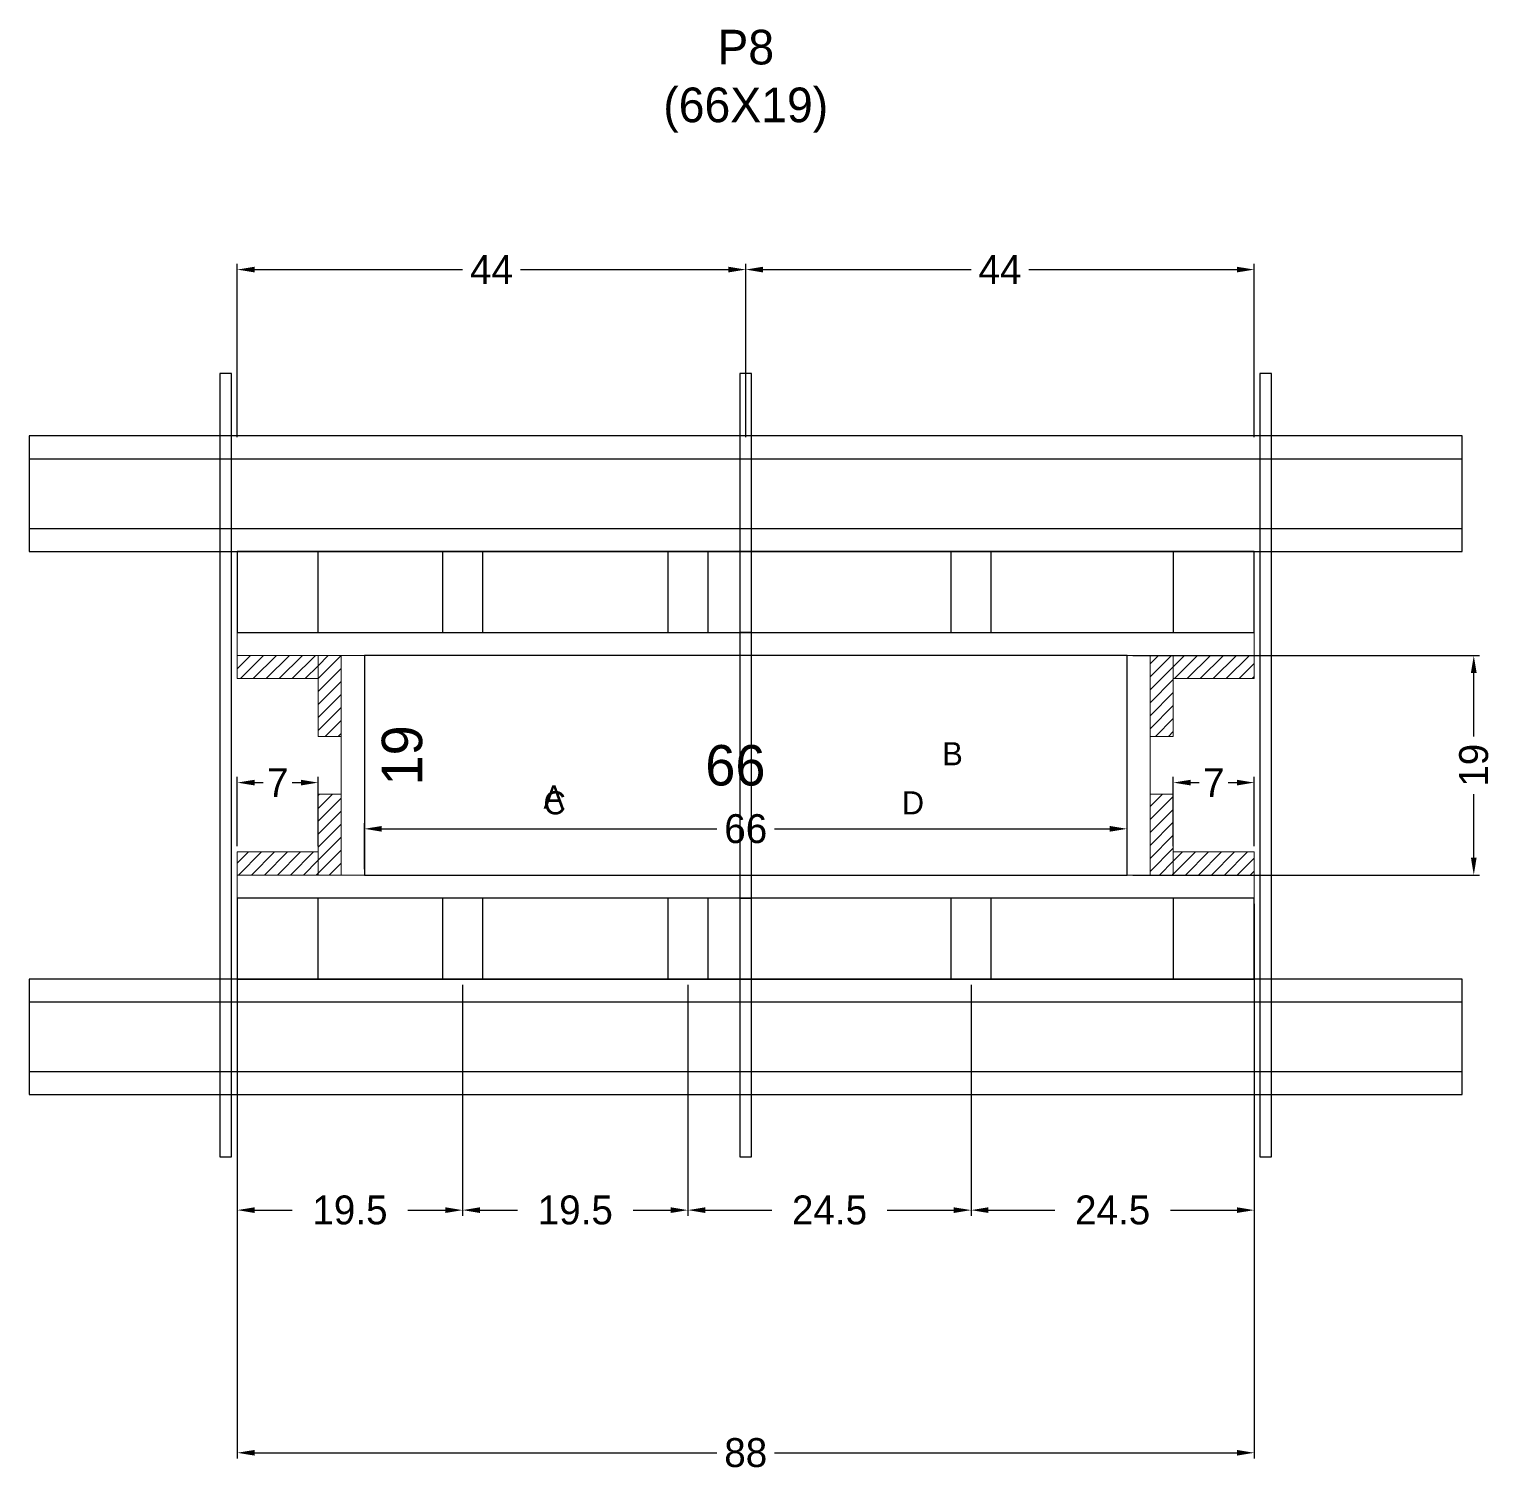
# Model space of a CAD drawing. Header units: centimetres. Extents: x -8500 to 4269, y -467 to 295.
# Drawn here: x -124 to 129.3, y 17.7 to 267.4 of the extents above; entities that cross this region are included whole.
import ezdxf

# ---------------------------------------------------------------- set-up
doc = ezdxf.new("R2010")
doc.units = ezdxf.units.CM
for name, color, linetype in [('CHAPA', 140, 'Continuous'), ('COTA', 241, 'Continuous'), ('Hachura', 251, 'Continuous'), ('Madeira', 30, 'Continuous'), ('NOMENCLATURA', 7, 'Continuous'), ('Painéis', 200, 'Continuous'), ('Perfil Metálico', 150, 'Continuous'), ('SARRAFO', 251, 'Continuous'), ('TEXTO_GERAL', 7, 'Continuous')]:
    doc.layers.add(name, color=color, linetype=linetype)
doc.dimstyles.new('cotax2', dxfattribs={"dimtxt": 2.5, "dimasz": 1.5, "dimexe": 0.5, "dimexo": 0.5, "dimgap": 0.5, "dimtad": 1, "dimcen": 2.5, "dimazin": 3, "dimtfac": 1, "dimtmove": 0, "dimatfit": 3})
pattern_1 = [(45, (0, 0), (-1.122532, 1.122532), [])]

# ---------------------------------------------------------------- blocks, each defined once
blk = doc.blocks.new('_CLOSEDFILLED')
at = {"color": 0, "linetype": 'BYBLOCK'}
blk.add_solid([(-1, 0.164), (0, 0), (-1, -0.164)], dxfattribs=at)
blk = doc.blocks.new('*D29')
for p, q in [((-88, 116), (-88, 20)), ((88, 116), (88, 20)), ((-85, 21), (-5, 21)), ((5, 21), (85, 21))]:
    blk.add_line(p, q)
at = {"layer": 'Defpoints'}
for p in [(-88, 117), (88, 117), (-88, 21)]:
    blk.add_point(p, dxfattribs=at)
at = {"layer": 'COTA', "xscale": 3, "yscale": 3, "rotation": 180}
blk.add_blockref('_CLOSEDFILLED', (-88, 21), dxfattribs=at)
at = {"layer": 'COTA', "xscale": 3, "yscale": 3}
blk.add_blockref('_CLOSEDFILLED', (88, 21), dxfattribs=at)
at = {"layer": 'COTA', "insert": (0, 21), "char_height": 5, "attachment_point": 5}
blk.add_mtext('88', dxfattribs=at)
blk = doc.blocks.new('*D30')
for p, q in [((-88, 102), (-88, 62)), ((-49, 102), (-49, 62)), ((-85, 63), (-78.5, 63)), ((-58.5, 63), (-52, 63))]:
    blk.add_line(p, q)
at = {"layer": 'Defpoints'}
for p in [(-88, 103), (-49, 103), (-88, 63)]:
    blk.add_point(p, dxfattribs=at)
at = {"layer": 'COTA', "xscale": 3, "yscale": 3, "rotation": 180}
blk.add_blockref('_CLOSEDFILLED', (-88, 63), dxfattribs=at)
at = {"layer": 'COTA', "xscale": 3, "yscale": 3}
blk.add_blockref('_CLOSEDFILLED', (-49, 63), dxfattribs=at)
at = {"layer": 'COTA', "insert": (-68.5, 63), "char_height": 5, "attachment_point": 5}
blk.add_mtext('19.5', dxfattribs=at)
blk = doc.blocks.new('*D31')
for p, q in [((-49, 102), (-49, 62)), ((-10, 102), (-10, 62)), ((-46, 63), (-39.5, 63)), ((-19.5, 63), (-13, 63))]:
    blk.add_line(p, q)
at = {"layer": 'Defpoints'}
for p in [(-49, 103), (-10, 103), (-49, 63)]:
    blk.add_point(p, dxfattribs=at)
at = {"layer": 'COTA', "xscale": 3, "yscale": 3, "rotation": 180}
blk.add_blockref('_CLOSEDFILLED', (-49, 63), dxfattribs=at)
at = {"layer": 'COTA', "xscale": 3, "yscale": 3}
blk.add_blockref('_CLOSEDFILLED', (-10, 63), dxfattribs=at)
at = {"layer": 'COTA', "insert": (-29.5, 63), "char_height": 5, "attachment_point": 5}
blk.add_mtext('19.5', dxfattribs=at)
blk = doc.blocks.new('*D32')
for p, q in [((-10, 102), (-10, 62)), ((39, 102), (39, 62)), ((-7, 63), (4.5, 63)), ((24.5, 63), (36, 63))]:
    blk.add_line(p, q)
at = {"layer": 'Defpoints'}
for p in [(-10, 103), (39, 103), (-10, 63)]:
    blk.add_point(p, dxfattribs=at)
at = {"layer": 'COTA', "xscale": 3, "yscale": 3, "rotation": 180}
blk.add_blockref('_CLOSEDFILLED', (-10, 63), dxfattribs=at)
at = {"layer": 'COTA', "xscale": 3, "yscale": 3}
blk.add_blockref('_CLOSEDFILLED', (39, 63), dxfattribs=at)
at = {"layer": 'COTA', "insert": (14.5, 63), "char_height": 5, "attachment_point": 5}
blk.add_mtext('24.5', dxfattribs=at)
blk = doc.blocks.new('*D33')
for p, q in [((39, 102), (39, 62)), ((88, 102), (88, 62)), ((42, 63), (53.5, 63)), ((73.5, 63), (85, 63))]:
    blk.add_line(p, q)
at = {"layer": 'Defpoints'}
for p in [(39, 103), (88, 103), (39, 63)]:
    blk.add_point(p, dxfattribs=at)
at = {"layer": 'COTA', "xscale": 3, "yscale": 3, "rotation": 180}
blk.add_blockref('_CLOSEDFILLED', (39, 63), dxfattribs=at)
at = {"layer": 'COTA', "xscale": 3, "yscale": 3}
blk.add_blockref('_CLOSEDFILLED', (88, 63), dxfattribs=at)
at = {"layer": 'COTA', "insert": (63.5, 63), "char_height": 5, "attachment_point": 5}
blk.add_mtext('24.5', dxfattribs=at)
blk = doc.blocks.new('*D34')
for p, q in [((-66, 122), (-66, 130)), ((66, 122), (66, 130)), ((-63, 129), (-5, 129)), ((5, 129), (63, 129))]:
    blk.add_line(p, q)
at = {"layer": 'Defpoints'}
for p in [(-66, 129), (-66, 121), (66, 121)]:
    blk.add_point(p, dxfattribs=at)
at = {"layer": 'COTA', "xscale": 3, "yscale": 3, "rotation": 180}
blk.add_blockref('_CLOSEDFILLED', (-66, 129), dxfattribs=at)
at = {"layer": 'COTA', "xscale": 3, "yscale": 3}
blk.add_blockref('_CLOSEDFILLED', (66, 129), dxfattribs=at)
at = {"layer": 'COTA', "insert": (0, 129), "char_height": 5, "attachment_point": 5}
blk.add_mtext('66', dxfattribs=at)
blk = doc.blocks.new('*D35')
for p, q in [((67, 159), (127, 159)), ((126, 145), (126, 156)), ((126, 124), (126, 135)), ((67, 121), (127, 121))]:
    blk.add_line(p, q)
at = {"layer": 'Defpoints'}
for p in [(66, 159), (66, 121), (126, 121)]:
    blk.add_point(p, dxfattribs=at)
at = {"layer": 'COTA', "xscale": 3, "yscale": 3}
for p, rotation in [((126, 159), 90), ((126, 121), -90.00000000000001)]:
    blk.add_blockref('_CLOSEDFILLED', p, dxfattribs=dict(at, rotation=rotation))
at = {"layer": 'COTA', "insert": (126, 140), "char_height": 5, "attachment_point": 5, "rotation": 90}
blk.add_mtext('19', dxfattribs=at)
blk = doc.blocks.new('*D36')
for p, q in [((-88, 126), (-88, 138)), ((-85, 137), (-83.5, 137)), ((-78.5, 137), (-77, 137)), ((-74, 126), (-74, 138))]:
    blk.add_line(p, q)
at = {"layer": 'Defpoints'}
for p in [(-88, 137), (-88, 125), (-74, 125)]:
    blk.add_point(p, dxfattribs=at)
at = {"layer": 'COTA', "xscale": 3, "yscale": 3, "rotation": 180}
blk.add_blockref('_CLOSEDFILLED', (-88, 137), dxfattribs=at)
at = {"layer": 'COTA', "xscale": 3, "yscale": 3}
blk.add_blockref('_CLOSEDFILLED', (-74, 137), dxfattribs=at)
at = {"layer": 'COTA', "insert": (-81, 137), "char_height": 5, "attachment_point": 5}
blk.add_mtext('7', dxfattribs=at)
blk = doc.blocks.new('*D37')
for p, q in [((74, 126), (74, 138)), ((77, 137), (78.5, 137)), ((83.5, 137), (85, 137)), ((88, 126), (88, 138))]:
    blk.add_line(p, q)
at = {"layer": 'Defpoints'}
for p in [(74, 137), (74, 125), (88, 125)]:
    blk.add_point(p, dxfattribs=at)
at = {"layer": 'COTA', "xscale": 3, "yscale": 3, "rotation": 180}
blk.add_blockref('_CLOSEDFILLED', (74, 137), dxfattribs=at)
at = {"layer": 'COTA', "xscale": 3, "yscale": 3}
blk.add_blockref('_CLOSEDFILLED', (88, 137), dxfattribs=at)
at = {"layer": 'COTA', "insert": (81, 137), "char_height": 5, "attachment_point": 5}
blk.add_mtext('7', dxfattribs=at)
blk = doc.blocks.new('*D38')
for p, q in [((-88, 196.8), (-88, 226.8)), ((-85, 225.8), (-49, 225.8)), ((-39, 225.8), (-3, 225.8)), ((0, 196.8), (0, 226.8))]:
    blk.add_line(p, q)
at = {"layer": 'Defpoints'}
for p in [(-88, 225.8), (-88, 195.8), (0, 195.8)]:
    blk.add_point(p, dxfattribs=at)
at = {"layer": 'COTA', "xscale": 3, "yscale": 3, "rotation": 180}
blk.add_blockref('_CLOSEDFILLED', (-88, 225.8), dxfattribs=at)
at = {"layer": 'COTA', "xscale": 3, "yscale": 3}
blk.add_blockref('_CLOSEDFILLED', (0, 225.8), dxfattribs=at)
at = {"layer": 'COTA', "insert": (-44, 225.8), "char_height": 5, "attachment_point": 5}
blk.add_mtext('44', dxfattribs=at)
blk = doc.blocks.new('*D39')
for p, q in [((0, 196.8), (0, 226.8)), ((3, 225.8), (39, 225.8)), ((49, 225.8), (85, 225.8)), ((88, 196.8), (88, 226.8))]:
    blk.add_line(p, q)
at = {"layer": 'Defpoints'}
for p in [(0, 225.8), (0, 195.8), (88, 195.8)]:
    blk.add_point(p, dxfattribs=at)
at = {"layer": 'COTA', "xscale": 3, "yscale": 3, "rotation": 180}
blk.add_blockref('_CLOSEDFILLED', (0, 225.8), dxfattribs=at)
at = {"layer": 'COTA', "xscale": 3, "yscale": 3}
blk.add_blockref('_CLOSEDFILLED', (88, 225.8), dxfattribs=at)
at = {"layer": 'COTA', "insert": (44, 225.8), "char_height": 5, "attachment_point": 5}
blk.add_mtext('44', dxfattribs=at)

msp = doc.modelspace()

# ---------------------------------------------------------------- hatches: boundary and pattern name
at = {"layer": 'Hachura'}
h = msp.add_hatch(dxfattribs=at)
h.set_pattern_fill('ANSI31')
h.set_pattern_definition(pattern_1)
h.paths.add_polyline_path([(-88, 155), (-74, 155), (-74, 159), (-88, 159)])
h = msp.add_hatch(dxfattribs=at)
h.set_pattern_fill('ANSI31')
h.set_pattern_definition(pattern_1)
h.paths.add_polyline_path([(-74, 145), (-70, 145), (-70, 159), (-74, 159)])
h = msp.add_hatch(dxfattribs=at)
h.set_pattern_fill('ANSI31')
h.set_pattern_definition(pattern_1)
h.paths.add_polyline_path([(70, 145), (74, 145), (74, 159), (70, 159)])
h = msp.add_hatch(dxfattribs=at)
h.set_pattern_fill('ANSI31')
h.set_pattern_definition(pattern_1)
h.paths.add_polyline_path([(74, 155), (88, 155), (88, 159), (74, 159)])
h = msp.add_hatch(dxfattribs=at)
h.set_pattern_fill('ANSI31')
h.set_pattern_definition(pattern_1)
h.paths.add_polyline_path([(-74, 121), (-70, 121), (-70, 135), (-74, 135)])
h = msp.add_hatch(dxfattribs=at)
h.set_pattern_fill('ANSI31')
h.set_pattern_definition(pattern_1)
h.paths.add_polyline_path([(70, 121), (74, 121), (74, 135), (70, 135)])
h = msp.add_hatch(dxfattribs=at)
h.set_pattern_fill('ANSI31')
h.set_pattern_definition(pattern_1)
h.paths.add_polyline_path([(-88, 121), (-74, 121), (-74, 125), (-88, 125)])
h = msp.add_hatch(dxfattribs=at)
h.set_pattern_fill('ANSI31')
h.set_pattern_definition(pattern_1)
h.paths.add_polyline_path([(74, 121), (88, 121), (88, 125), (74, 125)])

# ---------------------------------------------------------------- linework, layer by layer
at = {"layer": 'CHAPA', "lineweight": 18}
for points in [[(-88, 159), (88, 159), (88, 163), (-88, 163)], [(-88, 159), (88, 159), (88, 163), (-88, 163)], [(-70, 121), (-66, 121), (-66, 159), (-70, 159)], [(-70, 121), (-66, 121), (-66, 159), (-70, 159)], [(66, 121), (70, 121), (70, 159), (66, 159)], [(66, 121), (70, 121), (70, 159), (66, 159)], [(-88, 117), (88, 117), (88, 121), (-88, 121)], [(-88, 117), (88, 117), (88, 121), (-88, 121)]]:
    msp.add_lwpolyline(points, close=True, dxfattribs=at)
at = {"layer": 'Hachura'}
for points in [[(-91, 72.2), (-89, 72.2), (-89, 207.8), (-91, 207.8)], [(-1, 163), (1, 163), (1, 207.8), (-1, 207.8)], [(89, 72.2), (91, 72.2), (91, 207.8), (89, 207.8)], [(-1, 117), (1, 117), (1, 163), (-1, 163)], [(-1, 72.2), (1, 72.2), (1, 117), (-1, 117)]]:
    msp.add_lwpolyline(points, close=True, dxfattribs=at)
at = {"layer": 'Madeira', "color": 126}
for points in [[(-88, 163), (88, 163), (88, 177), (-88, 177)], [(-88, 163), (-74, 163), (-74, 177), (-88, 177)], [(-52.5, 163), (-45.5, 163), (-45.5, 177), (-52.5, 177)], [(-13.5, 163), (-6.5, 163), (-6.5, 177), (-13.5, 177)], [(35.5, 163), (42.5, 163), (42.5, 177), (35.5, 177)], [(74, 163), (88, 163), (88, 177), (74, 177)], [(-88, 103), (88, 103), (88, 117), (-88, 117)], [(-88, 103), (-74, 103), (-74, 117), (-88, 117)], [(-52.5, 103), (-45.5, 103), (-45.5, 117), (-52.5, 117)], [(-13.5, 103), (-6.5, 103), (-6.5, 117), (-13.5, 117)], [(35.5, 103), (42.5, 103), (42.5, 117), (35.5, 117)], [(74, 103), (88, 103), (88, 117), (74, 117)]]:
    msp.add_lwpolyline(points, close=True, dxfattribs=at)
at = {"layer": 'Painéis'}
msp.add_lwpolyline([(-66, 121), (66, 121), (66, 159), (-66, 159)], close=True, dxfattribs=at)
at = {"layer": 'Perfil Metálico', "color": 224}
for points in [[(-124, 177), (124, 177), (124, 197), (-124, 197)], [(-124, 181), (124, 181), (124, 193), (-124, 193)], [(-124, 83), (124, 83), (124, 103), (-124, 103)], [(-124, 87), (124, 87), (124, 99), (-124, 99)]]:
    msp.add_lwpolyline(points, close=True, dxfattribs=at)
at = {"layer": 'SARRAFO', "color": 251, "lineweight": 13}
for points in [[(-88, 155), (-74, 155), (-74, 159), (-88, 159)], [(-74, 145), (-70, 145), (-70, 159), (-74, 159)], [(70, 145), (74, 145), (74, 159), (70, 159)], [(74, 155), (88, 155), (88, 159), (74, 159)], [(-74, 121), (-70, 121), (-70, 135), (-74, 135)], [(70, 121), (74, 121), (74, 135), (70, 135)], [(-88, 121), (-74, 121), (-74, 125), (-88, 125)], [(74, 121), (88, 121), (88, 125), (74, 125)]]:
    msp.add_lwpolyline(points, close=True, dxfattribs=at)

# ---------------------------------------------------------------- texts
at = {"layer": 'COTA'}
msp.add_text('19', height=7, rotation=90, dxfattribs=at).set_placement((-56, 136.5))
msp.add_text('66', height=7, dxfattribs=at).set_placement((-7, 136.5))
at = {"layer": 'NOMENCLATURA', "insert": (0, 249.5), "char_height": 6, "attachment_point": 8}
msp.add_mtext('P8\\P(66X19)', dxfattribs=at)
at = {"layer": 'TEXTO_GERAL'}
for s, p in [('B', (34, 140)), ('A', (-35, 132.5)), ('C', (-35, 131.5)), ('D', (27, 131.5))]:
    msp.add_text(s, height=4, dxfattribs=at).set_placement(p)

# ---------------------------------------------------------------- dimensions: what is measured, and where the dimension line sits
at = {"layer": 'COTA'}
for base, p1, p2, picture, middle in [((-88, 225.8), (-88, 195.8), (0, 195.8), '*D38', (-44, 225.8)), ((0, 225.8), (0, 195.8), (88, 195.8), '*D39', (44, 225.8)), ((-88, 137), (-88, 125), (-74, 125), '*D36', (-81, 137)), ((74, 137), (74, 125), (88, 125), '*D37', (81, 137)), ((-66, 129), (-66, 121), (66, 121), '*D34', (0, 129)), ((-88, 21), (-88, 117), (88, 117), '*D29', (0, 21))]:
    dim = msp.add_linear_dim(base=base, p1=p1, p2=p2, dimstyle='cotax2', dxfattribs=at)
    dim.commit()
    dim.dimension.update_dxf_attribs({"geometry": picture, "text_midpoint": middle})
dim = msp.add_linear_dim(base=(126, 121), p1=(66, 121), p2=(66, 159), angle=90, dimstyle='cotax2', dxfattribs=at)
dim.commit()
dim.dimension.update_dxf_attribs({"geometry": '*D35', "text_midpoint": (126, 140)})
for base, p1, p2, text, picture, middle in [((-88, 63), (-88, 103), (-49, 103), '19.5', '*D30', (-68.5, 63)), ((-49, 63), (-49, 103), (-10, 103), '19.5', '*D31', (-29.5, 63)), ((-10, 63), (-10, 103), (39, 103), '24.5', '*D32', (14.5, 63)), ((39, 63), (39, 103), (88, 103), '24.5', '*D33', (63.5, 63))]:
    dim = msp.add_linear_dim(base=base, p1=p1, p2=p2, text=text, dimstyle='cotax2', dxfattribs=at)
    dim.commit()
    dim.dimension.update_dxf_attribs({"geometry": picture, "text_midpoint": middle})

doc.saveas('drawing.dxf')
